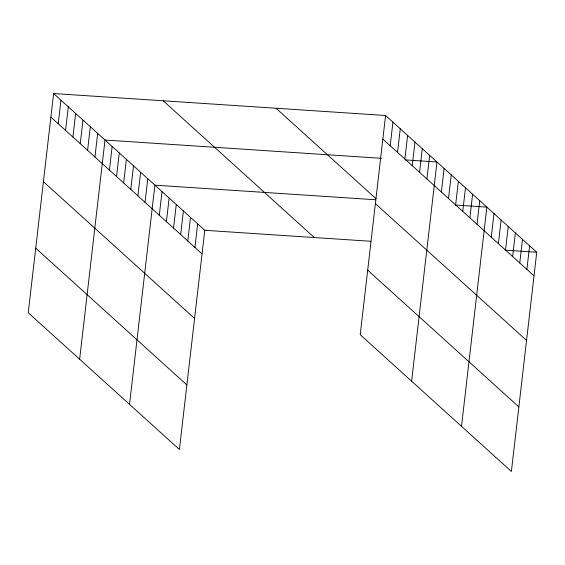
<?xml version="1.0" encoding="UTF-8"?>
<svg xmlns="http://www.w3.org/2000/svg" width="565" height="565" viewBox="0 0 565 565"><rect width="100%" height="100%" fill="white"/><g stroke="black" fill="none" stroke-linecap="round" stroke-linejoin="round"><path stroke-width="0.85" d="M53.611 93.529L28.25 312.742L179.416 449.5L204.777 230.294L53.611 93.529L385.584 115.5L536.75 252.258L511.389 471.471L360.223 334.706L385.584 115.5M58.223 123.77L60.956 100.175M65.568 130.416L68.294 106.813M72.906 137.055L75.639 113.459M80.251 143.701L82.984 120.105M87.596 150.347L90.322 126.744M94.934 156.985L97.667 133.389M79.644 359.241L105.012 140.028L381.354 158.313M109.405 170.079L112.138 146.476M116.531 176.52L119.264 152.924M123.657 182.968L126.391 159.372M130.783 189.416L133.517 165.82M137.909 195.864L140.643 172.268M145.036 202.312L147.769 178.717M129.526 404.37L154.895 185.165L375.605 199.763M159.288 215.209L162.021 191.613M166.414 221.657L169.147 198.054M173.54 228.105L176.273 204.502M180.666 234.553L183.399 210.95M187.792 240.994L190.525 217.398M194.918 247.442L197.651 223.846M390.196 145.742L392.929 122.139M397.541 152.381L400.267 128.785M404.879 159.026L407.612 135.423M412.224 165.665L414.957 142.069M419.569 172.311L422.295 148.708M426.907 178.95L429.64 155.354M411.617 381.206L436.985 162L405.317 159.902M441.378 192.044L444.111 168.441M448.504 198.492L451.237 174.889M455.63 204.94L458.363 181.337M462.756 211.388L465.489 187.785M469.882 217.829L472.615 194.233M477.008 224.277L479.742 200.681M461.506 426.335L486.868 207.129L455.199 205.031M491.26 237.173L493.994 213.577M498.387 243.621L501.12 220.025M505.513 250.069L508.246 226.473M512.639 256.517L515.372 232.914M519.765 262.965L522.498 239.362M526.891 269.413L529.624 245.81M204.777 230.294L370.76 241.276M505.082 250.161L536.75 252.258M382.858 139.096L534.017 275.861M276.038 108.247L376.022 198.711M375.386 203.647L526.552 340.413M367.695 270.155L518.854 406.92M163.165 100.782L314.331 237.54M50.885 117.132L202.044 253.89M43.413 181.683L194.579 318.441M35.722 248.19L186.881 384.949"/></g></svg>
